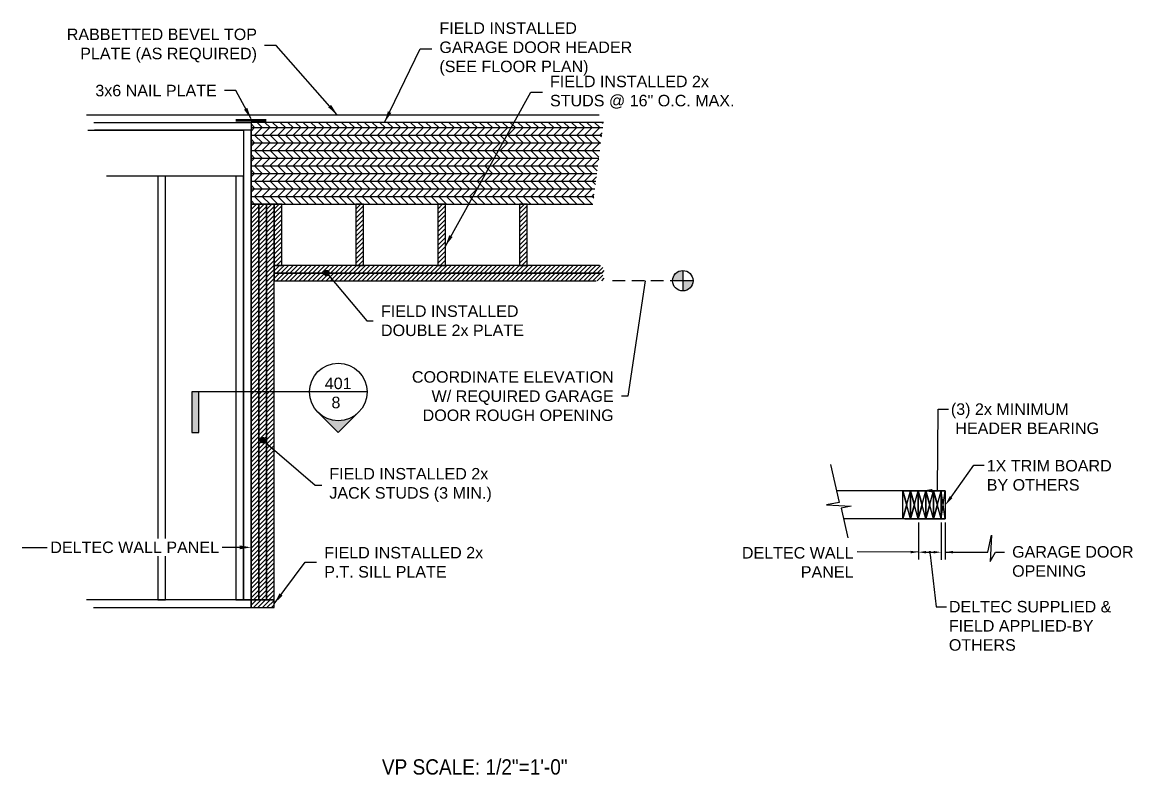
# Model space of a CAD drawing. Header units: inches. Extents: x -1316 to 22433, y -200 to 8737.
# Drawn here: x 1563 to 1780.2, y 641.8 to 789.2 of the extents above; entities that cross this region are included whole.
import ezdxf
from ezdxf import colors
from ezdxf.entities.mleader import LeaderData, LeaderLine
from ezdxf.enums import TextEntityAlignment as Align
from ezdxf.math import Vec2, Vec3

# ---------------------------------------------------------------- set-up
doc = ezdxf.new("R2010")
doc.units = ezdxf.units.IN
doc.header["$LTSCALE"] = 10
doc.header["$MEASUREMENT"] = 0
doc.header["$PDMODE"] = 34
doc.header["$PDSIZE"] = 18
doc.linetypes.add('HIDDEN', pattern=[0.375, 0.25, -0.125])
doc.layers.get('0').update_dxf_attribs({"linetype": 'CONTINUOUS'})
doc.layers.get('DefPoints').update_dxf_attribs({"linetype": 'CONTINUOUS'})
for name, color, linetype in [('A-', 1, 'CONTINUOUS'), ('A-BLUE', 5, 'CONTINUOUS'), ('A-TXT', 222, 'CONTINUOUS'), ('REV', 1, 'CONTINUOUS')]:
    doc.layers.add(name, color=color, linetype=linetype)
doc.layers.add('VIEWPORT', color=14, linetype='CONTINUOUS', plot=False)
doc.styles.add('style1', font='arial.ttf')
doc.dimstyles.new('1-2', dxfattribs={"dimtxt": 2.25, "dimasz": 2.25, "dimexe": 0.18, "dimexo": 1.5, "dimgap": 1.5, "dimtad": 0, "dimdec": 4, "dimrnd": 0.0625, "dimzin": 0, "dimdsep": 46, "dimlunit": 4, "dimtxsty": 'style1', "dimcen": 0.09, "dimazin": 0, "dimtfac": 1, "dimtdec": 4, "dimtofl": 0, "dimtmove": 0, "dimatfit": 0, "dimfxl": 1, "dimtolj": 1, "dimtzin": 0, "dimarcsym": 0})
doc.dimstyles.new('3-4', dxfattribs={"dimtxt": 1.5, "dimasz": 1.5, "dimexe": 0.75, "dimexo": 0.75, "dimgap": 0.5, "dimtad": 0, "dimdec": 4, "dimrnd": 0.0625, "dimzin": 0, "dimdsep": 46, "dimlunit": 4, "dimtxsty": 'style1', "dimcen": 0.09, "dimazin": 0, "dimtfac": 1, "dimtdec": 4, "dimtofl": 0, "dimtmove": 0, "dimatfit": 0, "dimfxl": 1, "dimtolj": 1, "dimtzin": 0, "dimarcsym": 0})

# ---------------------------------------------------------------- blocks, each defined once
blk = doc.blocks.new('*D674')
at = {"layer": 'A-TXT', "color": 0, "lineweight": -2, "transparency": 16777216}
for p, q in [((96.49, -24.12), (97.94, -24.12)), ((99.44, -24.84), (99.44, -24.87))]:
    blk.add_line(p, q, dxfattribs=at)
at = {"layer": 'A-TXT', "color": 0, "transparency": 16777216}
for points in [[(96.49, -23.87), (96.49, -24.37), (94.99, -24.12)], [(97.94, -23.87), (97.94, -24.37), (99.44, -24.12)]]:
    blk.add_solid(points, dxfattribs=at)
at = {"layer": 'DefPoints', "color": 0, "transparency": 16777216}
for p in [(94.99, -24.12), (99.44, -24.09), (99.44, -24.12)]:
    blk.add_point(p, dxfattribs=at)
blk = doc.blocks.new('*U488')
h = blk.add_hatch(color=256)
h.paths.add_polyline_path([(14.67, 0), (12.67, 0, -0.414214), (14.67, 2)])
h.paths.add_polyline_path([(14.67, 0), (16.67, 0, -0.414214), (14.67, -2)])
for p, q in [((16.67, 0), (12.67, 0)), ((14.67, 2), (14.67, -2))]:
    blk.add_line(p, q)
at = {"linetype": 'HIDDEN'}
blk.add_lwpolyline([(14.67, 0), (0, 0)], dxfattribs=at)
blk.add_circle((14.67, 0), 2)
at = {"layer": 'A-TXT', "style": 'style1'}
blk.add_attdef('ELEVATION', text='', height=2.25, dxfattribs=at).set_placement((13.64, 0.46), align=Align.RIGHT)
blk = doc.blocks.new('*D675')
at = {"layer": 'A-TXT', "color": 0, "lineweight": -2, "transparency": 16777216}
for p, q in [((-35.55, -19.71), (-35.55, -23.36)), ((-80.33, -23.18), (-75.19, -23.18)), ((-37.8, -23.18), (-41.47, -23.18))]:
    blk.add_line(p, q, dxfattribs=at)
at = {"layer": 'A-TXT', "color": 0, "transparency": 16777216}
blk.add_solid([(-37.8, -22.8), (-37.8, -23.55), (-35.55, -23.18)], dxfattribs=at)
at = {"layer": 'DefPoints', "color": 0, "transparency": 16777216}
for p in [(-80.33, -18.22), (-35.55, -18.21), (-80.33, -23.18)]:
    blk.add_point(p, dxfattribs=at)
at = {"layer": 'A-TXT', "color": 0, "transparency": 16777216, "insert": (-58.33, -23.18), "char_height": 2.25, "attachment_point": 5, "style": 'style1', "bg_fill": 3, "box_fill_scale": 1.25, "bg_fill_color": 256, "bg_fill_true_color": 13158600, "bg_fill_transparency": 0}
blk.add_mtext('\\A1;DELTEC WALL PANEL', dxfattribs=at)
blk = doc.blocks.new('_None')
blk = doc.blocks.new('_DOT')
at = {"color": 0, "linetype": 'ByBlock'}
blk.add_line((-0.5, 0), (-1, 0), dxfattribs=at)
at = {"color": 0, "linetype": 'ByBlock', "const_width": 0.5}
blk.add_lwpolyline([(-0.25, 0, 1), (0.25, 0, 1)], format="xyb", close=True, dxfattribs=at)
blk = doc.blocks.new('*U400')
blk.add_lwpolyline([(0, 0), (1.5, 0), (1.5, -5.5), (0, -5.5)], close=True)
at = {"color": 5}
blk.add_lwpolyline([(0, 0), (1.5, -5.5), (0.75, -2.75), (1.5, 0), (0, -5.5)], dxfattribs=at)
blk = doc.blocks.new('*U497')
h = blk.add_hatch(color=256)
h.dxf.hatch_style = 1
h.paths.add_polyline_path([(-2.272, 0), (-2.385, 0), (-2.385, -0.663), (-2.272, -0.663)])
h = blk.add_hatch(color=256)
h.dxf.hatch_style = 1
h.paths.add_polyline_path([(0.331, -0.331, -0.414214), (-0.331, -0.331), (0, -0.663)])
blk.add_line((0.469, 0), (-0.469, 0))
for points in [[(-0.469, 0), (-2.385, 0), (-2.385, -0.663), (-2.272, -0.663), (-2.272, 0)], [(-0.331, -0.331), (0, -0.663), (0.331, -0.331)]]:
    blk.add_lwpolyline(points)
blk.add_circle((0, 0), 0.469)
at = {"style": 'style1', "flags": 4}
for tag, p in [('SHEET', (-0.002, 0.046)), ('VIEW', (-0.038, -0.265))]:
    blk.add_attdef(tag, text='', height=0.188, dxfattribs=at).set_placement(p, align=Align.CENTER)
blk = doc.blocks.new('WING GARAGE DOOR DETAIL')
at = {"layer": 'A-BLUE'}
h = blk.add_hatch(dxfattribs=at)
h.set_pattern_fill('WOOD_GLU-LAMBEAM', color=256, scale=1.5, style=0, pattern_type=2)
h.set_pattern_definition([(0, (-35.5547, 44.038), (0, 1.5), []), (315, (-35.5547, 44.0381), (1.5, -3e-16), [2.12132, -2.12132]), (45, (-35.5547, 44.0381), (1.5, -2e-16), [2.12132, -2.12132])])
h.paths.add_polyline_path([(33.35029, 60.03805), (-35.55467, 60.03805), (-35.55467, 44.03805), (31.31725, 44.03805)])
h = blk.add_hatch(dxfattribs=at)
h.set_pattern_fill('ANSI31', color=256, scale=5, style=0)
h.set_pattern_definition([(45, (-35.5547, -33.46195), (-0.4419417, 0.4419417), [])])
h.paths.add_polyline_path([(-34.05467, 44.03805), (-35.55467, 44.03805), (-35.55467, -33.46195), (-34.05467, -33.46195)])
h = blk.add_hatch(dxfattribs=at)
h.set_pattern_fill('ANSI31', color=256, scale=5, style=0)
h.set_pattern_definition([(45, (-34.0547, -33.46195), (-0.4419417, 0.4419417), [])])
h.paths.add_polyline_path([(-32.55467, 44.03805), (-34.05467, 44.03805), (-34.05467, -33.46195), (-32.55467, -33.46195)])
h = blk.add_hatch(dxfattribs=at)
h.set_pattern_fill('ANSI31', color=256, scale=5, style=0)
h.set_pattern_definition([(45, (-32.5547, -33.46195), (-0.4419417, 0.4419417), [])])
h.paths.add_polyline_path([(-31.05467, 44.03805), (-32.55467, 44.03805), (-32.55467, -33.46195), (-31.05467, -33.46195)])
h = blk.add_hatch(dxfattribs=at)
h.set_pattern_fill('ANSI31', color=256, scale=5, style=0)
h.set_pattern_definition([(45, (-31.0547, 32.03805), (-0.441942, 0.441942), [])])
h.paths.add_polyline_path([(-29.55467, 44.03805), (-31.05467, 44.03805), (-31.05467, 32.03805), (-29.55467, 32.03805)])
h = blk.add_hatch(dxfattribs=at)
h.set_pattern_fill('ANSI31', color=256, scale=5, style=0)
h.set_pattern_definition([(45, (-15.0547, 32.03805), (-0.441942, 0.441942), [])])
h.paths.add_polyline_path([(-13.55467, 44.03805), (-15.05467, 44.03805), (-15.05467, 32.03805), (-13.55467, 32.03805)])
h = blk.add_hatch(dxfattribs=at)
h.set_pattern_fill('ANSI31', color=256, scale=5, style=0)
h.set_pattern_definition([(45, (0.9453, 32.03805), (-0.441942, 0.441942), [])])
h.paths.add_polyline_path([(2.44533, 44.03805), (0.94533, 44.03805), (0.94533, 32.03805), (2.44533, 32.03805)])
h = blk.add_hatch(dxfattribs=at)
h.set_pattern_fill('ANSI31', color=256, scale=5, style=0)
h.set_pattern_definition([(45, (16.9453, 32.03805), (-0.441942, 0.441942), [])])
h.paths.add_polyline_path([(18.44533, 44.03805), (16.94533, 44.03805), (16.94533, 32.03805), (18.44533, 32.03805)])
h = blk.add_hatch(dxfattribs=at)
h.set_pattern_fill('ANSI31', color=256, scale=5, style=0)
h.set_pattern_definition([(45, (-31.0547, 30.53805), (-0.441942, 0.441942), [])])
edge = h.paths.add_edge_path()
edge.add_line((33.03352, 32.03805), (-31.05467, 32.03805))
edge.add_line((-31.05467, 32.03805), (-31.05467, 30.53805))
edge.add_line((-31.05467, 30.53805), (33.76052, 30.53805))
h = blk.add_hatch(dxfattribs=at)
h.set_pattern_fill('ANSI31', color=256, scale=5, style=0)
h.set_pattern_definition([(45, (-31.0547, 29.03805), (-0.441942, 0.441942), [])])
edge = h.paths.add_edge_path()
edge.add_line((33.03352, 30.53805), (-31.05467, 30.53805))
edge.add_line((-31.05467, 30.53805), (-31.05467, 29.03805))
edge.add_line((-31.05467, 29.03805), (33.76052, 29.03805))
h = blk.add_hatch(dxfattribs=at)
h.set_pattern_fill('ANSI31', color=256, scale=5, style=0)
h.set_pattern_definition([(45, (-35.5547, -34.96195), (-0.44194, 0.44194), [])])
h.paths.add_polyline_path([(-31.05467, -33.46195), (-35.55467, -33.46195), (-35.55467, -34.96195), (-31.05467, -34.96195)])
at = {"layer": 'A-'}
for p, q in [((-67.77093, 61.53805), (32.52685, 61.53805)), ((100.20698, -12.0793), (78.98468, -12.0793)), ((100.20698, -12.3293), (100.20698, -17.5793)), ((92.33198, -17.5793), (80.34338, -17.5793)), ((92.33198, -17.5793), (100.20698, -17.5793))]:
    blk.add_line(p, q, dxfattribs=at)
for points in [[(-66.32546, 60.03805), (-35.55467, 60.03805), (-35.55467, 58.53805), (-66.18778, 58.53805)], [(33.35029, 60.03805), (-35.55467, 60.03805), (-35.55467, 44.03805), (31.31725, 44.03805)], [(33.35029, 60.03805), (-35.55467, 60.03805)], [(-35.55467, 60.03805), (-35.55467, 44.03805)], [(-67.47186, 58.53805), (-37.05467, 58.53805), (-37.05467, 49.53805), (-63.84164, 49.53805)], [(-35.55467, 44.03805), (31.31725, 44.03805)], [(32.58354, 32.03805), (-31.05467, 32.03805), (-31.05467, 30.53805), (32.98741, 30.53805)], [(33.03352, 30.53805), (-31.05467, 30.53805), (-31.05467, 29.03805), (31.97162, 29.03805)], [(-66.41017, -34.96195), (-35.55467, -34.96195), (-35.55467, -33.46195), (-67.77765, -33.46195)]]:
    blk.add_lwpolyline(points, dxfattribs=at)
at = {"layer": 'A-', "const_width": 0.5}
blk.add_lwpolyline([(-38.55467, 60.42348), (-32.55467, 60.42348)], dxfattribs=at)
at = {"layer": 'A-'}
for points in [[(-35.55467, -33.46195), (-35.55467, 58.53805), (-37.05467, 58.53805), (-37.05467, -33.46195)], [(-52.30467, -33.46195), (-52.30467, 49.53805), (-53.80467, 49.53805), (-53.80467, -33.46195)], [(-37.05467, -33.46195), (-37.05467, 49.53805), (-38.55467, 49.53805), (-38.55467, -33.46195)], [(-35.55467, -33.46195), (-34.05467, -33.46195), (-34.05467, 44.03805), (-35.55467, 44.03805)], [(-34.05467, -33.46195), (-32.55467, -33.46195), (-32.55467, 44.03805), (-34.05467, 44.03805)], [(-32.55467, -33.46195), (-31.05467, -33.46195), (-31.05467, 44.03805), (-32.55467, 44.03805)], [(-31.05467, 44.03805), (-31.05467, 32.03805), (-29.55467, 32.03805), (-29.55467, 44.03805)], [(-15.05467, 44.03805), (-15.05467, 32.03805), (-13.55467, 32.03805), (-13.55467, 44.03805)], [(0.94533, 44.03805), (0.94533, 32.03805), (2.44533, 32.03805), (2.44533, 44.03805)], [(16.94533, 44.03805), (16.94533, 32.03805), (18.44533, 32.03805), (18.44533, 44.03805)], [(100.20698, -17.5793), (99.45698, -17.5793), (99.45698, -12.0793), (100.20698, -12.0793)], [(-35.55467, -34.96195), (-31.05467, -34.96195), (-31.05467, -33.46195), (-35.55467, -33.46195)]]:
    blk.add_lwpolyline(points, close=True, dxfattribs=at)
at = {"layer": 'A-', "color": 5}
blk.add_lwpolyline([(100.20698, -17.5793), (99.45698, -12.0793), (99.45698, -14.8293), (99.45698, -17.5793), (100.20698, -12.0793)], dxfattribs=at)
at = {"layer": 'A-BLUE', "color": 5}
for p, q in [((77.76618, -6.93907), (79.45055, -14.39017)), ((79.45055, -14.39017), (76.97296, -14.85358)), ((76.97296, -14.85358), (81.8116, -15.09138)), ((81.8116, -15.09138), (79.87751, -15.51843)), ((79.87751, -15.51843), (81.192, -21.3333))]:
    blk.add_line(p, q, dxfattribs=at)
at = {"layer": 'A-TXT'}
for p, q in [((94.98642, -18.28756), (94.98642, -25.58006)), ((99.44436, -18.33697), (99.44436, -25.62947)), ((100.23642, -18.28756), (100.23642, -25.58006))]:
    blk.add_line(p, q, dxfattribs=at)
blk.add_lwpolyline([(108.55925, -24.10092), (109.27314, -20.77174), (109.03518, -25.92405), (110.06636, -24.10092), (111.81145, -24.10092)], dxfattribs=at)
at = {"layer": 'A-', "rotation": 179.9999999999987}
for p in [(93.45698, -17.5793), (94.95698, -17.5793), (96.45698, -17.5793), (97.95698, -17.5793), (99.45698, -17.5793)]:
    blk.add_blockref('*U400', p, dxfattribs=at)
at = {"layer": 'A-TXT'}
blk.add_blockref('*U488', (34.22079, 29.03805), dxfattribs=at)
at = {"layer": 'A-TXT', "char_height": 2.25, "style": 'style1'}
for s, insert, width, attachment_point in [('RABBETTED BEVEL TOP PLATE (AS REQUIRED)', (-34.40858, 75.06925), 41.349679, 6), ('FIELD INSTALLED GARAGE DOOR HEADER (SEE FLOOR PLAN)', (1.28004, 74.41266), 40.1218134, 4), ('3x6 NAIL PLATE', (-42.27302, 66.26031), 27.7987788, 6), ('FIELD INSTALLED 2x STUDS @ 16" O.C. MAX.', (22.9155, 65.95711), 40.1218134, 4), ('FIELD INSTALLED DOUBLE 2x PLATE', (-10.14625, 21.18831), 37.5993333, 4), ('COORDINATE ELEVATION W/ REQUIRED GARAGE DOOR ROUGH OPENING', (35.37078, 6.42745), 41.6759263, 6), ('FIELD INSTALLED 2x JACK STUDS (3 MIN.)', (-20.25254, -10.97224), 37.5993333, 4), ('FIELD INSTALLED 2x  P.T. SILL PLATE', (-21.24746, -26.10491), 32.5753671, 4), ('DELTEC WALL PANEL', (82.28042, -29.1147), 28.2235733, 9), ('GARAGE DOOR OPENING', (113.31704, -22.93043), 33.8092791, 1), ('DELTEC SUPPLIED &\\PFIELD APPLIED-BY OTHERS', (100.94202, -33.6596), 38.0250556, 1)]:
    blk.add_mtext(s, dxfattribs=dict(at, insert=insert, width=width, attachment_point=attachment_point))
at = {"layer": 'A-TXT', "char_height": 2.25, "attachment_point": 1, "style": 'style1'}
for s, insert in [('(3) 2x MINIMUM\\P HEADER BEARING', (101.33532, 5.01841)), ('1X TRIM BOARD\\PBY OTHERS', (108.34863, -6.06309))]:
    blk.add_mtext(s, dxfattribs=dict(at, insert=insert))
at = {"layer": 'VIEWPORT', "style": 'style1', "width": 0.8875}
blk.add_text('VP SCALE: 1/2"=1\'-0"', height=3, dxfattribs=at).set_placement((-9.96925, -67.66888))
at = {"layer": 'A-TXT'}
dim = blk.add_linear_dim(base=(99.44436, -24.12007), p1=(94.98642, -24.12007), p2=(99.44436, -24.09315), text=' ', dimstyle='3-4', dxfattribs=at)
dim.commit()
dim.dimension.update_dxf_attribs({"geometry": '*D674', "text_midpoint": (97.21539, -24.12007)})
at = {"layer": 'A-TXT', "annotation_type": 0, "has_hookline": 1}
for points, hookline_direction, text_width in [([(-18.69992, 61.53805), (-30.65858, 75.06925), (-32.90858, 75.06925)], 1, 36.82111), ([(-9.44672, 60.03805), (-2.46996, 74.41266), (-0.21996, 74.41266)], 0, 37.51791), ([(-35.55467, 60.73039), (-38.52302, 66.26031), (-40.77302, 66.26031)], 1, 23.45924), ([(2.44533, 35.81368), (19.1655, 65.95711), (21.4155, 65.95711)], 0, 35.68076), ([(-31.05467, -34.21195), (-24.99746, -26.10491), (-22.74746, -26.10491)], 0, 30.81241)]:
    blk.add_leader(points, dimstyle='1-2', dxfattribs=dict(at, hookline_direction=hookline_direction, text_width=text_width))
for points, override, hookline_direction, text_width in [([(-20.77506, 30.53805), (-12.89625, 21.18831), (-11.64625, 21.18831)], {"dimasz": 1.25, "dimldrblk": 'DOT'}, 0, 27.53871), ([(41.55419, 29.03805), (38.12078, 6.42745), (36.87078, 6.42745)], {"dimasz": 1.25, "dimldrblk": 'None'}, 1, 39.0573), ([(-33.28389, -2.17442), (-23.00254, -10.97224), (-21.75254, -10.97224)], {"dimasz": 1.25, "dimldrblk": 'DOT'}, 0, 31.58595)]:
    blk.add_leader(points, dimstyle='1-2', override=override, dxfattribs=dict(at, hookline_direction=hookline_direction, text_width=text_width))
at = {"layer": 'A-TXT'}
for points in [[(94.98642, -24.09315), (83.03042, -24.074)], [(100.23642, -24.12007), (108.55925, -24.10092)]]:
    blk.add_leader(points, dimstyle='3-4', dxfattribs=at)
ml = blk.add_multileader_mtext('Standard', dxfattribs=at)
ml.set_content('', color=256, style='style1')
ml.set_leader_properties()
ml.build(insert=Vec2(0, 0))
ml.multileader.update_dxf_attribs({"dogleg_length": 2, "arrow_head_size": 2})
ctx = ml.context
ctx.base_point, ctx.char_height, ctx.arrow_head_size, ctx.landing_gap_size, ctx.plane_origin = Vec3(100.85668, 3.89341), 2, 2, 1, Vec3(93.54059, -12.3293)
notes = []
notes.append((ctx, [(0, (1, 1, 0), (98.85668, 3.89341), (1, 0), 2, [(2, [(95.70698, -12.0793), (97.20698, -12.0793), (98.70698, -12.0793)], 0, [])])]))
ctx.mtext.insert, ctx.mtext.flow_direction = Vec3(101.85668, 4.89341), 5
ml = blk.add_multileader_mtext('Standard', dxfattribs=at)
ml.set_content('', color=256, style='style1')
ml.set_leader_properties()
ml.build(insert=Vec2(0, 0))
ml.multileader.update_dxf_attribs({"dogleg_length": 2, "arrow_head_size": 2})
ctx = ml.context
ctx.base_point, ctx.char_height, ctx.arrow_head_size, ctx.landing_gap_size, ctx.plane_origin = Vec3(107.85802, -7.06932), 2, 2, 1, Vec3(100.20698, -14.9543)
notes.append((ctx, [(0, (1, 1, 0), (105.85802, -7.06932), (1, 0), 2, [(0, [(100.20698, -14.9543)], 0, [])])]))
ctx.mtext.insert, ctx.mtext.flow_direction = Vec3(108.85802, -6.06932), 5
ml = blk.add_multileader_mtext('Standard', dxfattribs=at)
ml.set_content('', color=256, style='style1')
ml.set_leader_properties()
ml.set_arrow_properties(name='DOT')
ml.build(insert=Vec2(0, 0))
ml.multileader.update_dxf_attribs({"dogleg_length": 2, "arrow_head_size": 0.5})
ctx = ml.context
ctx.base_point, ctx.char_height, ctx.arrow_head_size, ctx.landing_gap_size, ctx.plane_origin = Vec3(100.46338, -34.82942), 2, 0.5, 1, Vec3(95.70698, -24.12007)
notes.append((ctx, [(0, (1, 1, 0), (98.46338, -34.82942), (1, 0), 2, [(0, [(97.21539, -24.12007)], 0, [])])]))
ctx.mtext.insert, ctx.mtext.flow_direction = Vec3(101.46338, -33.82942), 5
for ctx, leaders in notes:
    for number, flags, end, landing, length, lines in leaders:
        leader = LeaderData()
        leader.index, (leader.has_last_leader_line, leader.has_dogleg_vector, leader.attachment_direction) = number, flags
        leader.last_leader_point, leader.dogleg_vector, leader.dogleg_length = Vec3(end), Vec3(landing), length
        for number, points, colour, breaks in lines:
            line = LeaderLine()
            line.index, line.vertices, line.color, line.breaks = number, Vec3.list(points), colors.encode_raw_color(colour), breaks
            leader.lines.append(line)
        ctx.leaders.append(leader)
dim = blk.add_linear_dim(base=(-80.33359, -23.17674), p1=(-35.55467, -18.21064), p2=(-80.33359, -18.22363), text='DELTEC WALL PANEL', dimstyle='1-2', override={"dimblk2": 'None', "dimsah": 1, "dimse1": 0, "dimse2": 1, "dimtfill": 1}, dxfattribs=at)
dim.commit()
dim.dimension.update_dxf_attribs({"geometry": '*D675', "text_midpoint": (-58.32961, -23.17674), "dimtype": 160})

msp = doc.modelspace()

# ---------------------------------------------------------------- block references
ref = msp.add_blockref('*U497', (1624.80256, 716.74552), dxfattribs=dict(xscale=12.0000019294313, yscale=12.0000019294313, zscale=12.0000019294313))
ref.add_attrib('SHEET', '401', dxfattribs={"height": 2.25, "style": 'style1'}).set_placement((1624.78282, 717.30158), align=Align.CENTER)
ref.add_attrib('VIEW', '8', dxfattribs={"height": 2.25, "style": 'style1'}).set_placement((1624.34528, 713.56301), align=Align.CENTER)

# ---------------------------------------------------------------- next in the draw order: block references
at = {"layer": 'REV', "color": 0}
msp.add_blockref('WING GARAGE DOOR DETAIL', (1643.30672, 709.4923), dxfattribs=at)

doc.saveas('drawing.dxf')
